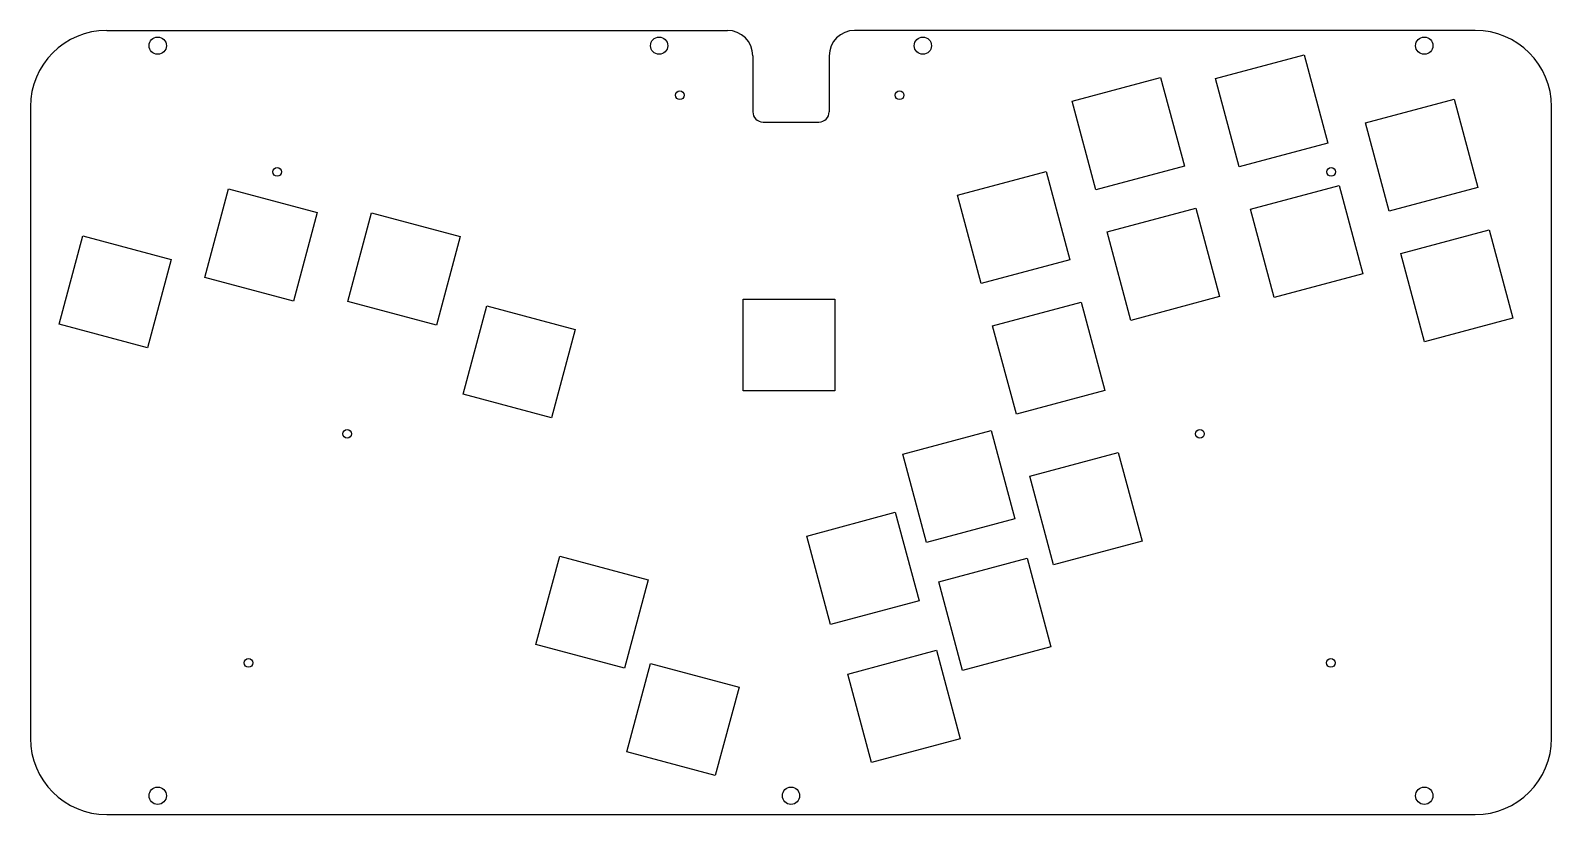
# Model space of a CAD drawing. Header units: inches. Extents: x 0 to 299, y 0 to 154.
import ezdxf

# ---------------------------------------------------------------- set-up
doc = ezdxf.new("R2010")
doc.units = ezdxf.units.IN
doc.header["$MEASUREMENT"] = 0

msp = doc.modelspace()

# ---------------------------------------------------------------- linework, layer by layer
for p, q in [((15, 154.4), (136.9, 154.4)), ((283.8, 154.4), (161.9, 154.4)), ((232.78, 144.94), (250.17, 149.6)), ((250.17, 149.6), (254.83, 132.22)), ((141.9, 149.4), (141.9, 138.4)), ((156.9, 149.4), (156.9, 138.4)), ((204.63, 140.48), (222.01, 145.14)), ((222.01, 145.14), (226.67, 127.75)), ((237.44, 127.56), (232.78, 144.94)), ((209.28, 123.09), (204.63, 140.48)), ((262.26, 136.24), (279.65, 140.9)), ((279.65, 140.9), (284.31, 123.51)), ((0, 139.4), (0, 15.3)), ((298.8, 15.3), (298.8, 139.4)), ((143.9, 136.4), (154.9, 136.4)), ((266.92, 118.86), (262.26, 136.24)), ((254.83, 132.22), (237.44, 127.56)), ((182.12, 122.03), (199.5, 126.69)), ((199.5, 126.69), (204.16, 109.3)), ((226.67, 127.75), (209.28, 123.09)), ((34.26, 105.86), (38.92, 123.25)), ((38.92, 123.25), (56.31, 118.59)), ((239.68, 119.28), (257.07, 123.93)), ((257.07, 123.93), (261.73, 106.55)), ((284.31, 123.51), (266.92, 118.86)), ((186.77, 104.64), (182.12, 122.03)), ((56.31, 118.59), (51.65, 101.2)), ((62.36, 101.15), (67.02, 118.54)), ((67.02, 118.54), (84.4, 113.88)), ((211.52, 114.81), (228.91, 119.47)), ((228.91, 119.47), (233.57, 102.08)), ((244.34, 101.89), (239.68, 119.28)), ((5.62, 96.65), (10.28, 114.04)), ((10.28, 114.04), (27.67, 109.38)), ((84.4, 113.88), (79.74, 96.49)), ((216.18, 97.42), (211.52, 114.81)), ((269.16, 110.57), (286.55, 115.23)), ((286.55, 115.23), (291.21, 97.85)), ((273.82, 93.19), (269.16, 110.57)), ((27.67, 109.38), (23.01, 92)), ((204.16, 109.3), (186.77, 104.64)), ((51.65, 101.2), (34.26, 105.86)), ((261.73, 106.55), (244.34, 101.89)), ((233.57, 102.08), (216.18, 97.42)), ((79.74, 96.49), (62.36, 101.15)), ((84.98, 82.91), (89.64, 100.3)), ((89.64, 100.3), (107.03, 95.64)), ((140.03, 101.56), (158.03, 101.56)), ((140.03, 83.56), (140.03, 101.56)), ((158.03, 101.56), (158.03, 83.56)), ((189.01, 96.36), (206.4, 101.02)), ((206.4, 101.02), (211.06, 83.63)), ((23.01, 92), (5.62, 96.65)), ((107.03, 95.64), (102.37, 78.25)), ((193.67, 78.97), (189.01, 96.36)), ((291.21, 97.85), (273.82, 93.19)), ((102.37, 78.25), (84.98, 82.91)), ((158.03, 83.56), (140.03, 83.56)), ((211.06, 83.63), (193.67, 78.97)), ((171.34, 71.15), (188.72, 75.8)), ((188.72, 75.8), (193.38, 58.42)), ((176, 53.76), (171.34, 71.15)), ((196.3, 66.78), (213.69, 71.44)), ((213.69, 71.44), (218.35, 54.05)), ((200.96, 49.39), (196.3, 66.78)), ((152.51, 55.04), (169.89, 59.7)), ((169.89, 59.7), (174.55, 42.31)), ((193.38, 58.42), (176, 53.76)), ((157.16, 37.65), (152.51, 55.04)), ((218.35, 54.05), (200.96, 49.39)), ((99.31, 33.72), (103.96, 51.11)), ((103.96, 51.11), (121.35, 46.45)), ((178.41, 46.02), (195.79, 50.68)), ((195.79, 50.68), (200.45, 33.29)), ((121.35, 46.45), (116.69, 29.06)), ((183.07, 28.64), (178.41, 46.02)), ((174.55, 42.31), (157.16, 37.65)), ((116.69, 29.06), (99.31, 33.72)), ((200.45, 33.29), (183.07, 28.64)), ((117.14, 12.62), (121.8, 30.01)), ((121.8, 30.01), (139.19, 25.35)), ((160.58, 27.92), (177.96, 32.58)), ((177.96, 32.58), (182.62, 15.19)), ((165.23, 10.53), (160.58, 27.92)), ((139.19, 25.35), (134.53, 7.96)), ((182.62, 15.19), (165.23, 10.53)), ((134.53, 7.96), (117.14, 12.62)), ((15, 0.3), (283.8, 0.3))]:
    msp.add_line(p, q)
for centre, radius in [((25, 151.4), 1.7), ((123.5, 151.4), 1.7), ((175.3, 151.4), 1.7), ((273.8, 151.4), 1.7), ((127.55, 141.65), 0.85), ((170.74, 141.65), 0.85), ((48.45, 126.58), 0.85), ((255.51, 126.58), 0.85), ((62.22, 75.13), 0.85), ((229.73, 75.13), 0.85), ((42.85, 30.09), 0.85), ((255.45, 30.09), 0.85), ((25, 4), 1.7), ((149.4, 4), 1.7), ((273.8, 4), 1.7)]:
    msp.add_circle(centre, radius)
for centre, radius, start, end in [((15, 139.4), 15, 90, 180), ((136.9, 149.4), 5, 0, 90), ((161.9, 149.4), 5, 90, 180), ((283.8, 139.4), 15, 0, 90), ((143.9, 138.4), 2, 180, 270), ((154.9, 138.4), 2, 270, 0), ((15, 15.3), 15, 180, 270), ((283.8, 15.3), 15, 270, 0)]:
    msp.add_arc(centre, radius, start, end)

doc.saveas('drawing.dxf')
